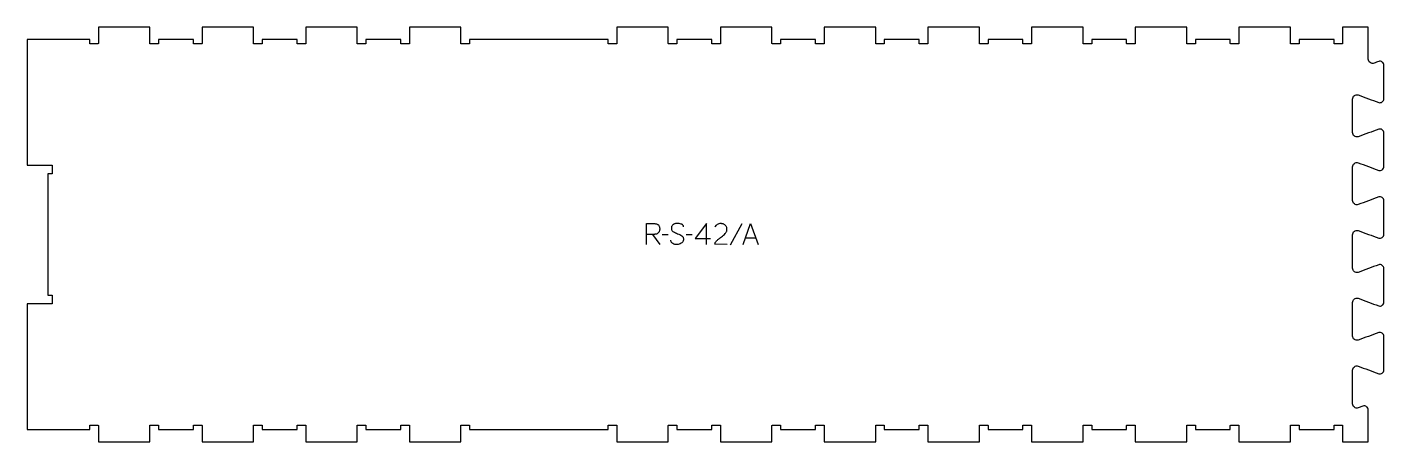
# Model space of a CAD drawing. Extents: x 0 to 1963, y 0 to 600.
import ezdxf

# ---------------------------------------------------------------- set-up
doc = ezdxf.new("R2010")
doc.units = 0
doc.layers.add('1_ANYTOOL_1MMDEEP_LABELS_S', color=2, linetype='CONTINUOUS')
doc.layers.add('4_ANYTOOL_CUTTHROUGH_OUTSI', color=5, linetype='CONTINUOUS')

msp = doc.modelspace()

# ---------------------------------------------------------------- linework, layer by layer
at = {"layer": '1_ANYTOOL_1MMDEEP_LABELS_S'}
for p, q in [((1033.959411, 315.013904), (1016.773697, 284.242475)), ((904.745125, 299.928189), (915.202268, 285.442475)), ((927.202268, 299.371046), (918.416554, 299.285332)), ((962.259411, 299.371046), (953.473697, 299.285332)), ((1039.145125, 295.042475), (1054.059411, 295.042475)), ((966.545125, 294.142475), (988.316554, 294.142475))]:
    msp.add_line(p, q, dxfattribs=at)
for points in [[(895.745125, 285.485332), (895.745125, 315.485332), (907.102268, 315.485332, -0.030274), (908.868081, 315.378317, -0.049), (910.589768, 314.995154, -0.050774), (911.922291, 314.402697, -0.06445), (913.080839, 313.524618, -0.0646), (913.970751, 312.388587, -0.052254), (914.575482, 311.073725, -0.050381), (914.964618, 309.381176, -0.031337), (915.073697, 307.642475, -0.040022), (914.963536, 306.268418, -0.042626), (914.629054, 304.931761, -0.04247), (914.060369, 303.642041, -0.036572), (913.295125, 302.456761, -0.051097), (912.353347, 301.442806, -0.061981), (911.211197, 300.667475, -0.061813), (909.902194, 300.190975, -0.049309), (908.516554, 300.013904, -0.003273), (907.648903, 299.976212, -0.003121), (906.780839, 299.949618, -0.003882), (905.763058, 299.932698, -0.002215), (904.745125, 299.928189), (895.787982, 299.928189)], [(949.445125, 310.899618, 0.071867), (949.252012, 312.236225, 0.100684), (948.625482, 313.417475, 0.047558), (948.150929, 313.893925, 0.038563), (947.600929, 314.282654, 0.037928), (946.903741, 314.630122, 0.026634), (946.166554, 314.885332, 0.028461), (943.14322, 315.571315, 0.041577), (940.059411, 315.828189, 0.036938), (938.557051, 315.71705, 0.041531), (937.091554, 315.372832, 0.041583), (935.714177, 314.795624, 0.038125), (934.445125, 314.006761, 0.057611), (933.374973, 313.014856, 0.065808), (932.580839, 311.794261, 0.06469), (932.103343, 310.334706, 0.046778), (931.959411, 308.799618, 0.052235), (932.121767, 307.249776, 0.075448), (932.666554, 305.799618, 0.076671), (933.582646, 304.626565, 0.061023), (934.787982, 303.742475, 0.021951), (937.816836, 302.215129, 0.018213), (940.959411, 300.935332, -0.02405), (944.060895, 299.62987, -0.02981), (947.002268, 297.999618, -0.068439), (948.14357, 297.033687, -0.079282), (948.952268, 295.781761, -0.076308), (949.377268, 294.203079, -0.047772), (949.402268, 292.556761, -0.046243), (949.109033, 290.875801, -0.06359), (948.459411, 289.304975, -0.064671), (947.486587, 288.020786, -0.057073), (946.230839, 287.006761, -0.067522), (943.262531, 285.64385, -0.070793), (940.037982, 285.142475, -0.064027), (936.898967, 285.50499, -0.070447), (933.973697, 286.685332, -0.054374), (932.815279, 287.534965, -0.074742), (931.916554, 288.646046, -0.075199), (931.393546, 289.952425, -0.057737), (931.230839, 291.356761)], [(1012.745125, 285.528189), (994.445125, 285.571046, -0.034491), (995.107903, 287.318378, -0.037732), (996.014768, 288.951404, -0.037744), (997.154062, 290.42604, -0.03482), (998.495125, 291.721046, -0.00859), (1001.45435, 294.119629, -0.008791), (1004.495125, 296.413904, 0.020588), (1007.314414, 298.647346, 0.025206), (1009.916554, 301.128189, 0.046908), (1010.937149, 302.429431, 0.051091), (1011.684411, 303.903189, 0.050722), (1012.133144, 305.551364, 0.041139), (1012.273697, 307.256761, 0.039396), (1012.131052, 309.064346, 0.058519), (1011.641554, 310.803189, 0.060358), (1010.850996, 312.210305, 0.061397), (1009.745125, 313.385332, 0.048006), (1008.389168, 314.307292, 0.045901), (1006.884411, 314.960332, 0.045216), (1005.14435, 315.362892, 0.034258), (1003.359411, 315.485332, 0.055622), (1000.72484, 315.191345, 0.079896), (998.280839, 314.210332, 0.080617), (996.311452, 312.544632, 0.060287), (994.873697, 310.385332)]]:
    msp.add_lwpolyline(points, format="xyb", dxfattribs=at)
for points in [[(982.530839, 285.485332), (982.573697, 315.528189), (966.545125, 294.142475)], [(1035.673697, 285.485332), (1046.559411, 315.485332), (1057.616554, 285.485332)]]:
    msp.add_lwpolyline(points, dxfattribs=at)
at = {"layer": '4_ANYTOOL_CUTTHROUGH_OUTSI'}
msp.add_lwpolyline([(0, 18), (90.5, 18), (90.5, 23.75, -0.414214), (90.75, 24), (102.75, 24, -0.414214), (103, 23.75), (103, 0), (177.5, 0), (177.5, 23.75, -0.414214), (177.75, 24), (189.75, 24, -0.414214), (190, 23.75), (190, 18), (240.5, 18), (240.5, 23.75, -0.414214), (240.75, 24), (252.75, 24, -0.414214), (253, 23.75), (253, 0), (327.5, 0), (327.5, 23.75, -0.414214), (327.75, 24), (339.75, 24, -0.414214), (340, 23.75), (340, 18), (390.5, 18), (390.5, 23.75, -0.414214), (390.75, 24), (402.75, 24, -0.414214), (403, 23.75), (403, 0), (477.5, 0), (477.5, 23.75, -0.414214), (477.75, 24), (489.75, 24, -0.414214), (490, 23.75), (490, 18), (540.5, 18), (540.5, 23.75, -0.414214), (540.75, 24), (552.75, 24, -0.414214), (553, 23.75), (553, 0), (627.5, 0), (627.5, 23.75, -0.414214), (627.75, 24), (639.75, 24, -0.414214), (640, 23.75), (640, 18), (840.5, 18), (840.5, 23.75, -0.414214), (840.75, 24), (852.75, 24, -0.414214), (853, 23.75), (853, 0), (927.5, 0), (927.5, 23.75, -0.414214), (927.75, 24), (939.75, 24, -0.414214), (940, 23.75), (940, 18), (990.5, 18), (990.5, 23.75, -0.414214), (990.75, 24), (1002.75, 24, -0.414214), (1003, 23.75), (1003, 0), (1077.5, 0), (1077.5, 23.75, -0.414214), (1077.75, 24), (1089.75, 24, -0.414214), (1090, 23.75), (1090, 18), (1140.5, 18), (1140.5, 23.75, -0.414214), (1140.75, 24), (1152.75, 24, -0.414214), (1153, 23.75), (1153, 0), (1227.5, 0), (1227.5, 23.75, -0.414214), (1227.75, 24), (1239.75, 24, -0.414214), (1240, 23.75), (1240, 18), (1290.5, 18), (1290.5, 23.75, -0.414214), (1290.75, 24), (1302.75, 24, -0.414214), (1303, 23.75), (1303, 0), (1377.5, 0), (1377.5, 23.75, -0.414214), (1377.75, 24), (1389.75, 24, -0.414214), (1390, 23.75), (1390, 18), (1440.5, 18), (1440.5, 23.75, -0.414214), (1440.75, 24), (1452.75, 24, -0.414214), (1453, 23.75), (1453, 0), (1527.5, 0), (1527.5, 23.75, -0.414214), (1527.75, 24), (1539.75, 24, -0.414214), (1540, 23.75), (1540, 18), (1590.5, 18), (1590.5, 23.75, -0.414214), (1590.75, 24), (1602.75, 24, -0.414214), (1603, 23.75), (1603, 0), (1677.5, 0), (1677.5, 23.75, -0.414214), (1677.75, 24), (1689.75, 24, -0.414214), (1690, 23.75), (1690, 18), (1740.5, 18), (1740.5, 23.75, -0.414214), (1740.75, 24), (1752.75, 24, -0.414214), (1753, 23.75), (1753, 0), (1827.5, 0), (1827.5, 23.75, -0.414214), (1827.75, 24), (1839.75, 24, -0.414214), (1840, 23.75), (1840, 18), (1890.5, 18), (1890.5, 23.75, -0.414214), (1890.75, 24), (1902.75, 24, -0.414214), (1903, 23.75), (1903, 0), (1939.999994, 0), (1939.998958, 46.137059, 0.245332), (1937.53565, 50.854997, 0.245332), (1932.256416, 51.530655), (1925.447441, 49.015294, -0.015604), (1925.432645, 49.010347, -0.237079), (1919.905905, 49.98243, -0.237079), (1917.386721, 54.996762), (1917.387177, 103.502847, -0.237079), (1919.906361, 108.517176, -0.237077), (1925.432955, 109.489261, -0.015611), (1925.447756, 109.484312, 0.000004), (1955.22343, 98.484329, 0.236337), (1960.293159, 99.383351, 0.237079), (1962.610808, 103.996536), (1962.611264, 152.502621, 0.237079), (1960.293615, 157.115804, 0.237104), (1955.209098, 158.009892, -0.000004), (1925.447896, 147.015294, -0.015604), (1925.433101, 147.010347, -0.237079), (1919.906361, 147.98243, -0.237079), (1917.387177, 152.996762), (1917.387633, 201.502847, -0.237079), (1919.906817, 206.517176, -0.237077), (1925.43341, 207.489261, -0.015611), (1925.448212, 207.484312, 0.000004), (1955.223885, 196.484329, 0.236337), (1960.293615, 197.383351, 0.237079), (1962.611264, 201.996536), (1962.61172, 250.502621, 0.237079), (1960.29407, 255.115804, 0.237104), (1955.209554, 256.009892, -0.000004), (1925.448352, 245.015294, -0.015604), (1925.433557, 245.010347, -0.237079), (1919.906817, 245.98243, -0.237079), (1917.387633, 250.996762), (1917.388088, 299.502847, -0.237079), (1919.907273, 304.517176, -0.237077), (1925.433866, 305.489261, -0.015611), (1925.448668, 305.484312, 0.000004), (1955.224341, 294.484329, 0.236337), (1960.29407, 295.38335, 0.237079), (1962.61172, 299.996536), (1962.612176, 348.502621, 0.237079), (1960.294526, 353.115804, 0.237104), (1955.21001, 354.009892, -0.000004), (1925.448808, 343.015294, -0.015604), (1925.434013, 343.010347, -0.237079), (1919.907273, 343.98243, -0.237079), (1917.388088, 348.996762), (1917.388544, 397.502847, -0.237079), (1919.907728, 402.517176, -0.237077), (1925.434322, 403.489261, -0.015611), (1925.449123, 403.484312, 0.000004), (1955.224797, 392.484329, 0.236337), (1960.294526, 393.38335, 0.237079), (1962.612176, 397.996536), (1962.612632, 446.502621, 0.237079), (1960.294982, 451.115804, 0.237104), (1955.210466, 452.009892, -0.000004), (1925.449264, 441.015294, -0.015604), (1925.434468, 441.010347, -0.237079), (1919.907728, 441.98243, -0.237079), (1917.388544, 446.996762), (1917.389, 495.502847, -0.237079), (1919.908184, 500.517176, -0.237077), (1925.434778, 501.489261, -0.015611), (1925.449579, 501.484312, 0.000004), (1955.225253, 490.484329, 0.236337), (1960.294982, 491.38335, 0.237079), (1962.612632, 495.996536), (1962.613087, 544.502621, 0.237079), (1960.295438, 549.115804, 0.237104), (1955.210921, 550.009892, -0.000017), (1948.416687, 547.499717, -0.522088), (1940.00088, 553.362343), (1940.000005, 599.5), (1903, 599.5), (1903, 575.75, -0.414214), (1902.75, 575.5), (1890.75, 575.5, -0.414214), (1890.5, 575.75), (1890.5, 581.5), (1840, 581.5), (1840, 575.75, -0.414214), (1839.75, 575.5), (1827.75, 575.5, -0.414214), (1827.5, 575.75), (1827.5, 599.5), (1753, 599.5), (1753, 575.75, -0.414214), (1752.75, 575.5), (1740.75, 575.5, -0.414214), (1740.5, 575.75), (1740.5, 581.5), (1690, 581.5), (1690, 575.75, -0.414214), (1689.75, 575.5), (1677.75, 575.5, -0.414214), (1677.5, 575.75), (1677.5, 599.5), (1603, 599.5), (1603, 575.75, -0.414214), (1602.75, 575.5), (1590.75, 575.5, -0.414214), (1590.5, 575.75), (1590.5, 581.5), (1540, 581.5), (1540, 575.75, -0.414214), (1539.75, 575.5), (1527.75, 575.5, -0.414214), (1527.5, 575.75), (1527.5, 599.5), (1453, 599.5), (1453, 575.75, -0.414214), (1452.75, 575.5), (1440.75, 575.5, -0.414214), (1440.5, 575.75), (1440.5, 581.5), (1390, 581.5), (1390, 575.75, -0.414214), (1389.75, 575.5), (1377.75, 575.5, -0.414214), (1377.5, 575.75), (1377.5, 599.5), (1303, 599.5), (1303, 575.75, -0.414214), (1302.75, 575.5), (1290.75, 575.5, -0.414214), (1290.5, 575.75), (1290.5, 581.5), (1240, 581.5), (1240, 575.75, -0.414214), (1239.75, 575.5), (1227.75, 575.5, -0.414214), (1227.5, 575.75), (1227.5, 599.5), (1153, 599.5), (1153, 575.75, -0.414214), (1152.75, 575.5), (1140.75, 575.5, -0.414214), (1140.5, 575.75), (1140.5, 581.5), (1090, 581.5), (1090, 575.75, -0.414214), (1089.75, 575.5), (1077.75, 575.5, -0.414214), (1077.5, 575.75), (1077.5, 599.5), (1003, 599.5), (1003, 575.75, -0.414214), (1002.75, 575.5), (990.75, 575.5, -0.414214), (990.5, 575.75), (990.5, 581.5), (940, 581.5), (940, 575.75, -0.414214), (939.75, 575.5), (927.75, 575.5, -0.414214), (927.5, 575.75), (927.5, 599.5), (853, 599.5), (853, 575.75, -0.414214), (852.75, 575.5), (840.75, 575.5, -0.414214), (840.5, 575.75), (840.5, 581.5), (640, 581.5), (640, 575.75, -0.414214), (639.75, 575.5), (627.75, 575.5, -0.414214), (627.5, 575.75), (627.5, 599.5), (553, 599.5), (553, 575.75, -0.414214), (552.75, 575.5), (540.75, 575.5, -0.414214), (540.5, 575.75), (540.5, 581.5), (490, 581.5), (490, 575.75, -0.414214), (489.75, 575.5), (477.75, 575.5, -0.414214), (477.5, 575.75), (477.5, 599.5), (403, 599.5), (403, 575.75, -0.414214), (402.75, 575.5), (390.75, 575.5, -0.414214), (390.5, 575.75), (390.5, 581.5), (340, 581.5), (340, 575.75, -0.414214), (339.75, 575.5), (327.75, 575.5, -0.414214), (327.5, 575.75), (327.5, 599.5), (253, 599.5), (253, 575.75, -0.414214), (252.75, 575.5), (240.75, 575.5, -0.414214), (240.5, 575.75), (240.5, 581.5), (190, 581.5), (190, 575.75, -0.414214), (189.75, 575.5), (177.75, 575.5, -0.414214), (177.5, 575.75), (177.5, 599.5), (103, 599.5), (103, 575.75, -0.414214), (102.75, 575.5), (90.75, 575.5, -0.414214), (90.5, 575.75), (90.5, 581.5), (0, 581.5), (0, 400), (35.75, 400, -0.414214), (36, 399.75), (36, 387.75, -0.414214), (35.75, 387.5), (30, 387.5), (30, 212), (35.75, 212, -0.414214), (36, 211.75), (36, 199.75, -0.414214), (35.75, 199.5), (0, 199.5)], format="xyb", close=True, dxfattribs=at)

doc.saveas('drawing.dxf')
